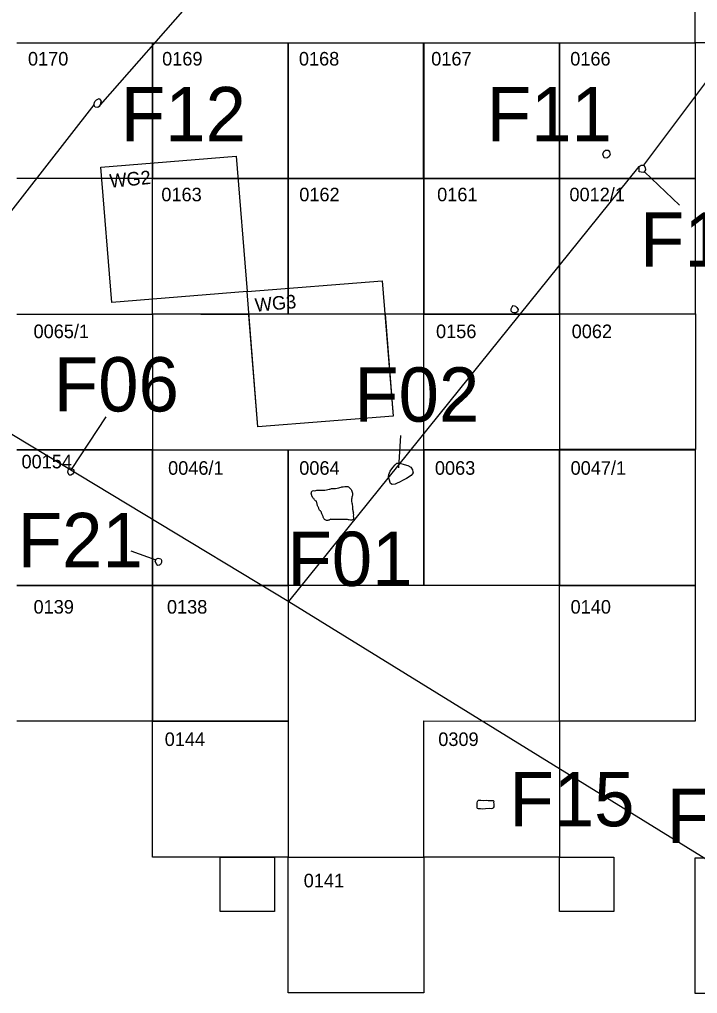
# Model space of a CAD drawing. Extents: x 858 to 5197, y 2407 to 5245.
# Drawn here: x 4855.11 to 4880.1, y 4970.01 to 5005.89 of the extents above; entities that cross this region are included whole.
import ezdxf

# ---------------------------------------------------------------- set-up
doc = ezdxf.new("R2010")
doc.units = 0
for name, color, linetype in [('FeatureID', 7, 'Continuous'), ('fence line', 7, 'Continuous'), ('Other Features', 7, 'Continuous'), ('Posthole', 7, 'Continuous'), ('QuadratID', 7, 'Continuous'), ('Quadrats', 7, 'Continuous'), ('Unexcavated areas', 7, 'Continuous')]:
    doc.layers.add(name, color=color, linetype=linetype)

msp = doc.modelspace()

# ---------------------------------------------------------------- linework, layer by layer
at = {"layer": 'FeatureID'}
for p, q in [((4869.153, 4990.568), (4869.075, 4989.37)), ((4859.218, 4986.318), (4860.134, 4985.977))]:
    msp.add_line(p, q, dxfattribs=at)
at = {"layer": 'fence line'}
for p, q in [((4873.551, 5020.343), (4858.086, 5002.742)), ((4878.113, 5000.516), (4886.509, 5011.743)), ((4857.846, 5002.74), (4850.444, 4993.256)), ((4865.034, 4984.452), (4877.94, 5000.467)), ((4850.444, 4993.256), (4865.034, 4984.452)), ((4865.034, 4984.452), (4880.815, 4974.707))]:
    msp.add_line(p, q, dxfattribs=at)
at = {"layer": 'Other Features'}
for p, q in [((4857.846, 5002.74), (4857.89, 5002.866)), ((4857.906, 5002.653), (4857.846, 5002.74)), ((4857.89, 5002.866), (4857.955, 5002.931)), ((4858.001, 5002.64), (4857.906, 5002.653)), ((4857.955, 5002.931), (4858.048, 5002.975)), ((4858.046, 5002.683), (4858.001, 5002.64)), ((4858.086, 5002.742), (4858.046, 5002.683)), ((4858.048, 5002.975), (4858.086, 5002.929)), ((4858.086, 5002.929), (4858.119, 5002.873)), ((4858.1, 5002.799), (4858.086, 5002.742)), ((4858.119, 5002.873), (4858.1, 5002.799)), ((4876.611, 5000.922), (4876.639, 5001.019)), ((4876.654, 5000.789), (4876.611, 5000.922)), ((4876.639, 5001.019), (4876.702, 5001.068)), ((4876.702, 5001.068), (4876.798, 5001.071)), ((4876.798, 5001.071), (4876.856, 5001.008)), ((4876.872, 5000.917), (4876.827, 5000.825)), ((4876.856, 5001.008), (4876.872, 5000.917)), ((4876.754, 5000.783), (4876.654, 5000.789)), ((4876.827, 5000.825), (4876.754, 5000.783)), ((4877.94, 5000.467), (4878.017, 5000.522)), ((4878.017, 5000.522), (4878.113, 5000.516)), ((4878.113, 5000.516), (4878.171, 5000.439)), ((4877.944, 5000.354), (4877.94, 5000.467)), ((4877.946, 5000.281), (4877.944, 5000.354)), ((4878.02, 5000.261), (4877.946, 5000.281)), ((4878.121, 5000.247), (4878.02, 5000.261)), ((4878.178, 5000.348), (4878.121, 5000.247)), ((4878.138, 5000.271), (4879.435, 4999.043)), ((4878.171, 5000.439), (4878.178, 5000.348)), ((4873.225, 4995.225), (4873.261, 4995.299)), ((4873.227, 4995.141), (4873.225, 4995.225)), ((4873.277, 4995.098), (4873.227, 4995.141)), ((4873.261, 4995.299), (4873.304, 4995.356)), ((4873.304, 4995.356), (4873.385, 4995.327)), ((4873.385, 4995.327), (4873.442, 4995.28)), ((4873.457, 4995.12), (4873.399, 4995.08)), ((4873.442, 4995.28), (4873.482, 4995.208)), ((4873.482, 4995.208), (4873.457, 4995.12)), ((4873.333, 4995.085), (4873.277, 4995.098)), ((4873.399, 4995.08), (4873.333, 4995.085)), ((4858.289, 4991.251), (4857.014, 4989.304)), ((4856.894, 4989.215), (4856.916, 4989.32)), ((4856.939, 4989.102), (4856.894, 4989.215)), ((4856.916, 4989.32), (4856.973, 4989.371)), ((4857.002, 4989.101), (4856.939, 4989.102)), ((4856.973, 4989.371), (4857.057, 4989.349)), ((4857.06, 4989.134), (4857.002, 4989.101)), ((4857.057, 4989.349), (4857.118, 4989.295)), ((4857.1, 4989.19), (4857.06, 4989.134)), ((4857.118, 4989.295), (4857.1, 4989.19)), ((4860.112, 4985.939), (4860.155, 4986.016)), ((4860.146, 4985.842), (4860.112, 4985.939)), ((4860.214, 4985.775), (4860.146, 4985.842)), ((4860.155, 4986.016), (4860.22, 4986.042)), ((4860.22, 4986.042), (4860.315, 4986.021)), ((4860.304, 4985.816), (4860.266, 4985.78)), ((4860.34, 4985.886), (4860.304, 4985.816)), ((4860.315, 4986.021), (4860.341, 4985.966)), ((4860.341, 4985.966), (4860.34, 4985.886)), ((4860.266, 4985.78), (4860.214, 4985.775)), ((4871.973, 4976.846), (4871.977, 4976.942)), ((4871.991, 4976.819), (4871.973, 4976.846)), ((4871.977, 4976.942), (4871.981, 4977.027)), ((4871.981, 4977.027), (4871.983, 4977.075)), ((4871.983, 4977.075), (4871.998, 4977.107)), ((4872.024, 4976.809), (4871.991, 4976.819)), ((4871.998, 4977.107), (4872.024, 4977.126)), ((4872.024, 4977.126), (4872.111, 4977.124)), ((4872.111, 4977.124), (4872.198, 4977.122)), ((4872.198, 4977.122), (4872.306, 4977.129)), ((4872.415, 4976.817), (4872.285, 4976.809)), ((4872.306, 4977.129), (4872.378, 4977.12)), ((4872.378, 4977.12), (4872.433, 4977.112)), ((4872.486, 4976.814), (4872.415, 4976.817)), ((4872.433, 4977.112), (4872.484, 4977.118)), ((4872.484, 4977.118), (4872.538, 4977.115)), ((4872.536, 4976.819), (4872.486, 4976.814)), ((4872.57, 4976.843), (4872.536, 4976.819)), ((4872.538, 4977.115), (4872.569, 4977.111)), ((4872.569, 4977.111), (4872.587, 4977.093)), ((4872.593, 4976.889), (4872.57, 4976.843)), ((4872.587, 4977.093), (4872.584, 4977.037)), ((4872.584, 4977.037), (4872.591, 4976.99)), ((4872.591, 4976.99), (4872.593, 4976.889)), ((4872.096, 4976.809), (4872.024, 4976.809)), ((4872.167, 4976.803), (4872.096, 4976.809)), ((4872.285, 4976.809), (4872.167, 4976.803))]:
    msp.add_line(p, q, dxfattribs=at)
at = {"layer": 'Posthole'}
for p, q in [((4868.774, 4989.245), (4868.869, 4989.383)), ((4868.869, 4989.383), (4868.949, 4989.479)), ((4868.949, 4989.479), (4869.02, 4989.549)), ((4869.02, 4989.549), (4869.124, 4989.542)), ((4869.124, 4989.542), (4869.287, 4989.5)), ((4869.287, 4989.5), (4869.424, 4989.452)), ((4869.424, 4989.452), (4869.535, 4989.392)), ((4869.535, 4989.392), (4869.595, 4989.3)), ((4868.712, 4989.034), (4868.725, 4989.123)), ((4868.736, 4988.952), (4868.712, 4989.034)), ((4868.725, 4989.123), (4868.774, 4989.245)), ((4869.544, 4989.09), (4869.371, 4988.976)), ((4869.619, 4989.192), (4869.544, 4989.09)), ((4869.595, 4989.3), (4869.608, 4989.223)), ((4869.608, 4989.223), (4869.619, 4989.192)), ((4866.912, 4988.648), (4866.964, 4988.663)), ((4866.964, 4988.663), (4866.989, 4988.671)), ((4866.989, 4988.671), (4867.041, 4988.676)), ((4867.041, 4988.676), (4867.099, 4988.681)), ((4867.099, 4988.681), (4867.159, 4988.685)), ((4867.159, 4988.685), (4867.182, 4988.684)), ((4867.182, 4988.684), (4867.208, 4988.679)), ((4867.208, 4988.679), (4867.234, 4988.666)), ((4867.234, 4988.666), (4867.259, 4988.646)), ((4868.782, 4988.797), (4868.736, 4988.952)), ((4868.845, 4988.762), (4868.782, 4988.797)), ((4868.96, 4988.771), (4868.845, 4988.762)), ((4869.032, 4988.809), (4868.96, 4988.771)), ((4869.109, 4988.848), (4869.032, 4988.809)), ((4869.247, 4988.915), (4869.109, 4988.848)), ((4869.371, 4988.976), (4869.247, 4988.915)), ((4865.864, 4988.426), (4865.869, 4988.456)), ((4865.876, 4988.388), (4865.864, 4988.426)), ((4865.869, 4988.456), (4865.878, 4988.491)), ((4865.89, 4988.357), (4865.876, 4988.388)), ((4865.878, 4988.491), (4865.912, 4988.525)), ((4865.888, 4988.331), (4865.89, 4988.357)), ((4865.903, 4988.306), (4865.888, 4988.331)), ((4865.912, 4988.29), (4865.903, 4988.306)), ((4865.912, 4988.525), (4865.945, 4988.535)), ((4865.945, 4988.535), (4865.981, 4988.525)), ((4865.981, 4988.525), (4866.032, 4988.532)), ((4866.032, 4988.532), (4866.066, 4988.544)), ((4866.066, 4988.544), (4866.114, 4988.55)), ((4866.114, 4988.55), (4866.146, 4988.553)), ((4866.146, 4988.553), (4866.193, 4988.549)), ((4866.193, 4988.549), (4866.245, 4988.552)), ((4866.245, 4988.552), (4866.302, 4988.549)), ((4866.302, 4988.549), (4866.365, 4988.547)), ((4866.365, 4988.547), (4866.427, 4988.556)), ((4866.427, 4988.556), (4866.47, 4988.568)), ((4866.47, 4988.568), (4866.521, 4988.585)), ((4866.521, 4988.585), (4866.551, 4988.591)), ((4866.551, 4988.591), (4866.585, 4988.602)), ((4866.585, 4988.602), (4866.611, 4988.615)), ((4866.611, 4988.615), (4866.658, 4988.613)), ((4866.658, 4988.613), (4866.708, 4988.61)), ((4866.708, 4988.61), (4866.755, 4988.606)), ((4866.755, 4988.606), (4866.812, 4988.617)), ((4866.812, 4988.617), (4866.881, 4988.635)), ((4866.881, 4988.635), (4866.912, 4988.648)), ((4867.259, 4988.646), (4867.284, 4988.621)), ((4867.284, 4988.621), (4867.315, 4988.592)), ((4867.315, 4988.592), (4867.331, 4988.575)), ((4867.331, 4988.575), (4867.346, 4988.548)), ((4867.346, 4988.548), (4867.359, 4988.515)), ((4867.359, 4988.515), (4867.369, 4988.478)), ((4867.371, 4988.328), (4867.364, 4988.293)), ((4867.369, 4988.478), (4867.382, 4988.443)), ((4867.377, 4988.358), (4867.371, 4988.328)), ((4867.385, 4988.405), (4867.377, 4988.358)), ((4867.382, 4988.443), (4867.385, 4988.405)), ((4865.924, 4988.27), (4865.912, 4988.29)), ((4865.936, 4988.259), (4865.924, 4988.27)), ((4865.954, 4988.242), (4865.936, 4988.259)), ((4865.971, 4988.219), (4865.954, 4988.242)), ((4865.984, 4988.197), (4865.971, 4988.219)), ((4865.995, 4988.177), (4865.984, 4988.197)), ((4866.015, 4988.159), (4865.995, 4988.177)), ((4866.038, 4988.146), (4866.015, 4988.159)), ((4866.053, 4988.139), (4866.038, 4988.146)), ((4866.061, 4988.123), (4866.053, 4988.139)), ((4866.067, 4988.098), (4866.061, 4988.123)), ((4866.072, 4988.064), (4866.067, 4988.098)), ((4866.079, 4988.044), (4866.072, 4988.064)), ((4866.084, 4988.017), (4866.079, 4988.044)), ((4866.088, 4987.997), (4866.084, 4988.017)), ((4866.088, 4987.974), (4866.088, 4987.997)), ((4866.105, 4987.952), (4866.088, 4987.974)), ((4866.121, 4987.937), (4866.105, 4987.952)), ((4867.35, 4988.2), (4867.347, 4988.168)), ((4867.347, 4988.168), (4867.35, 4988.127)), ((4867.352, 4988.215), (4867.35, 4988.2)), ((4867.35, 4988.127), (4867.357, 4988.087)), ((4867.358, 4988.253), (4867.352, 4988.215)), ((4867.357, 4988.087), (4867.369, 4988.046)), ((4867.364, 4988.293), (4867.358, 4988.253)), ((4867.369, 4988.046), (4867.375, 4988.003)), ((4867.375, 4988.003), (4867.379, 4987.961)), ((4867.379, 4987.961), (4867.379, 4987.923)), ((4866.134, 4987.915), (4866.121, 4987.937)), ((4866.147, 4987.885), (4866.134, 4987.915)), ((4866.148, 4987.856), (4866.147, 4987.885)), ((4866.152, 4987.831), (4866.148, 4987.856)), ((4866.168, 4987.807), (4866.152, 4987.831)), ((4866.191, 4987.788), (4866.168, 4987.807)), ((4866.203, 4987.784), (4866.191, 4987.788)), ((4866.216, 4987.768), (4866.203, 4987.784)), ((4866.228, 4987.751), (4866.216, 4987.768)), ((4866.236, 4987.733), (4866.228, 4987.751)), ((4866.244, 4987.712), (4866.236, 4987.733)), ((4866.257, 4987.673), (4866.244, 4987.712)), ((4866.268, 4987.65), (4866.257, 4987.673)), ((4866.284, 4987.606), (4866.268, 4987.65)), ((4866.296, 4987.575), (4866.284, 4987.606)), ((4867.379, 4987.923), (4867.385, 4987.885)), ((4867.385, 4987.885), (4867.388, 4987.845)), ((4867.388, 4987.845), (4867.391, 4987.814)), ((4867.391, 4987.814), (4867.399, 4987.782)), ((4867.399, 4987.782), (4867.408, 4987.747)), ((4867.408, 4987.747), (4867.42, 4987.733)), ((4867.42, 4987.733), (4867.411, 4987.714)), ((4867.411, 4987.714), (4867.413, 4987.684)), ((4867.413, 4987.684), (4867.415, 4987.641)), ((4867.415, 4987.641), (4867.413, 4987.593)), ((4867.413, 4987.593), (4867.414, 4987.544)), ((4866.299, 4987.557), (4866.296, 4987.575)), ((4866.309, 4987.528), (4866.299, 4987.557)), ((4866.324, 4987.51), (4866.309, 4987.528)), ((4866.337, 4987.489), (4866.324, 4987.51)), ((4866.349, 4987.474), (4866.337, 4987.489)), ((4866.377, 4987.457), (4866.349, 4987.474)), ((4866.405, 4987.442), (4866.377, 4987.457)), ((4866.429, 4987.436), (4866.405, 4987.442)), ((4866.447, 4987.436), (4866.429, 4987.436)), ((4866.472, 4987.435), (4866.447, 4987.436)), ((4866.496, 4987.438), (4866.472, 4987.435)), ((4866.519, 4987.444), (4866.496, 4987.438)), ((4866.538, 4987.461), (4866.519, 4987.444)), ((4866.559, 4987.47), (4866.538, 4987.461)), ((4866.574, 4987.476), (4866.559, 4987.47)), ((4866.595, 4987.472), (4866.574, 4987.476)), ((4866.616, 4987.467), (4866.595, 4987.472)), ((4866.656, 4987.464), (4866.616, 4987.467)), ((4866.679, 4987.464), (4866.656, 4987.464)), ((4866.699, 4987.465), (4866.679, 4987.464)), ((4866.715, 4987.469), (4866.699, 4987.465)), ((4866.746, 4987.467), (4866.715, 4987.469)), ((4866.772, 4987.468), (4866.746, 4987.467)), ((4866.804, 4987.467), (4866.772, 4987.468)), ((4866.824, 4987.469), (4866.804, 4987.467)), ((4866.856, 4987.467), (4866.824, 4987.469)), ((4866.879, 4987.469), (4866.856, 4987.467)), ((4866.91, 4987.47), (4866.879, 4987.469)), ((4866.933, 4987.471), (4866.91, 4987.47)), ((4866.957, 4987.471), (4866.933, 4987.471)), ((4867.009, 4987.47), (4866.957, 4987.471)), ((4867.047, 4987.469), (4867.009, 4987.47)), ((4867.085, 4987.47), (4867.047, 4987.469)), ((4867.117, 4987.469), (4867.085, 4987.47)), ((4867.139, 4987.469), (4867.117, 4987.469)), ((4867.172, 4987.466), (4867.139, 4987.469)), ((4867.202, 4987.465), (4867.172, 4987.466)), ((4867.233, 4987.46), (4867.202, 4987.465)), ((4867.264, 4987.455), (4867.233, 4987.46)), ((4867.305, 4987.446), (4867.264, 4987.455)), ((4867.328, 4987.441), (4867.305, 4987.446)), ((4867.359, 4987.444), (4867.328, 4987.441)), ((4867.387, 4987.454), (4867.359, 4987.444)), ((4867.405, 4987.464), (4867.387, 4987.454)), ((4867.415, 4987.486), (4867.405, 4987.464)), ((4867.414, 4987.544), (4867.416, 4987.514)), ((4867.416, 4987.514), (4867.415, 4987.486))]:
    msp.add_line(p, q, dxfattribs=at)
at = {"layer": 'Quadrats'}
for p, q in [((4880.009, 5005.033), (4880.009, 5010.033)), ((4855.009, 5005.033), (4860.009, 5005.033)), ((4860.009, 5005.033), (4860.01, 5000.033)), ((4860.009, 5005.033), (4865.009, 5005.033)), ((4860.01, 5000.033), (4860.009, 5005.033)), ((4865.009, 5005.033), (4865.009, 5000.033)), ((4865.009, 5005.033), (4870.009, 5005.033)), ((4865.009, 5000.033), (4865.009, 5005.033)), ((4870.004, 5005.033), (4875.004, 5005.033)), ((4870.004, 5000.033), (4870.004, 5005.033)), ((4870.009, 5005.033), (4870.009, 5000.033)), ((4875.004, 5005.033), (4875.004, 5000.033)), ((4875.009, 5005.033), (4880.009, 5005.033)), ((4875.01, 5000.033), (4875.009, 5005.033)), ((4885.009, 5005.034), (4880.009, 5005.033)), ((4880.009, 5005.033), (4880.01, 5000.033)), ((4858.115, 5000.452), (4863.099, 5000.849)), ((4863.099, 5000.849), (4863.496, 4995.864)), ((4858.512, 4995.468), (4858.115, 5000.452)), ((4860.01, 5000.033), (4855.01, 5000.033)), ((4865.009, 5000.033), (4860.01, 5000.033)), ((4860.01, 5000.033), (4865.009, 5000.033)), ((4860.01, 4995.033), (4860.01, 5000.033)), ((4870.009, 5000.033), (4865.009, 5000.033)), ((4865.009, 5000.033), (4865.009, 4995.033)), ((4865.009, 5000.033), (4870.009, 5000.033)), ((4865.009, 4995.033), (4865.009, 5000.033)), ((4875.004, 5000.033), (4870.004, 5000.033)), ((4870.009, 5000.033), (4875.01, 5000.033)), ((4870.01, 4995.033), (4870.009, 5000.033)), ((4870.009, 5000.033), (4870.01, 4995.033)), ((4880.01, 5000.033), (4875.01, 5000.033)), ((4875.01, 5000.033), (4875.01, 4995.033)), ((4875.01, 5000.033), (4880.01, 5000.033)), ((4875.01, 4995.033), (4875.01, 5000.033)), ((4880.01, 5000.033), (4880.01, 4995.033)), ((4863.496, 4995.864), (4868.48, 4996.261)), ((4868.48, 4996.261), (4868.877, 4991.277)), ((4863.496, 4995.864), (4858.512, 4995.468)), ((4863.893, 4990.88), (4863.496, 4995.864)), ((4855.01, 4995.033), (4860.01, 4995.033)), ((4865.009, 4995.033), (4860.01, 4995.033)), ((4860.01, 4995.033), (4860.01, 4990.033)), ((4870.01, 4995.033), (4865.009, 4995.033)), ((4870.01, 4990.033), (4870.01, 4995.033)), ((4870.01, 4995.033), (4875.01, 4995.033)), ((4875.01, 4995.033), (4870.01, 4995.033)), ((4875.01, 4995.033), (4875.01, 4990.033)), ((4880.01, 4995.033), (4875.01, 4995.033)), ((4875.022, 4995.049), (4880.022, 4995.049)), ((4875.022, 4990.049), (4875.022, 4995.049)), ((4880.022, 4995.049), (4880.022, 4990.05)), ((4868.877, 4991.277), (4863.893, 4990.88)), ((4860.01, 4990.033), (4855.01, 4990.033)), ((4855.01, 4990.033), (4860.01, 4990.033)), ((4860.01, 4985.033), (4860.01, 4990.033)), ((4860.01, 4990.033), (4865.01, 4990.033)), ((4860.01, 4990.033), (4860.01, 4985.033)), ((4865.01, 4990.033), (4870.01, 4990.033)), ((4865.01, 4985.033), (4865.01, 4990.033)), ((4865.01, 4990.033), (4865.01, 4985.033)), ((4870.01, 4990.033), (4875.01, 4990.033)), ((4870.01, 4985.033), (4870.01, 4990.033)), ((4870.01, 4990.033), (4870.01, 4985.033)), ((4875.01, 4990.033), (4870.01, 4990.033)), ((4875.01, 4990.033), (4875.01, 4985.033)), ((4875.01, 4990.033), (4880.01, 4990.033)), ((4875.01, 4985.033), (4875.01, 4990.033)), ((4880.022, 4990.05), (4875.022, 4990.049)), ((4880.01, 4990.033), (4880.01, 4985.033)), ((4855.01, 4985.033), (4860.01, 4985.033)), ((4860.01, 4985.033), (4855.01, 4985.033)), ((4865.01, 4985.033), (4860.01, 4985.033)), ((4860.01, 4985.033), (4860.01, 4980.033)), ((4860.01, 4985.033), (4865.01, 4985.033)), ((4860.01, 4980.033), (4860.01, 4985.033)), ((4870.01, 4985.033), (4865.01, 4985.033)), ((4865.01, 4985.033), (4865.01, 4980.033)), ((4875.01, 4985.033), (4870.01, 4985.033)), ((4880.01, 4985.033), (4875.01, 4985.033)), ((4875.01, 4980.033), (4875.01, 4985.033)), ((4875.01, 4985.033), (4880.01, 4985.033)), ((4880.01, 4985.033), (4880.01, 4980.033)), ((4870.006, 4975.035), (4870.006, 4980.053)), ((4870.006, 4980.053), (4875.004, 4980.035)), ((4860.01, 4980.033), (4855.01, 4980.033)), ((4865.01, 4980.033), (4860.01, 4980.033)), ((4860.01, 4980.033), (4865.01, 4980.033)), ((4860.01, 4975.033), (4860.01, 4980.033)), ((4865.01, 4980.033), (4865.01, 4975.033)), ((4875.004, 4980.035), (4875.006, 4975.035)), ((4880.01, 4980.033), (4875.01, 4980.033)), ((4865.01, 4975.033), (4860.01, 4975.033)), ((4862.51, 4975.033), (4864.51, 4975.033)), ((4862.51, 4973.033), (4862.51, 4975.033)), ((4864.51, 4975.033), (4864.51, 4973.033)), ((4865.01, 4970.033), (4865.01, 4975.033)), ((4865.01, 4975.033), (4870.01, 4975.033)), ((4875.006, 4975.035), (4870.006, 4975.035)), ((4870.01, 4975.033), (4870.01, 4970.033)), ((4875.01, 4975.033), (4877.01, 4975.033)), ((4875.01, 4973.033), (4875.01, 4975.033)), ((4877.01, 4975.033), (4877.01, 4973.033)), ((4880.009, 4970.01), (4880.011, 4975.008)), ((4880.011, 4975.008), (4884.976, 4975.014)), ((4864.51, 4973.033), (4862.51, 4973.033)), ((4877.01, 4973.033), (4875.01, 4973.033)), ((4870.01, 4970.033), (4865.01, 4970.033)), ((4885.005, 4970.006), (4880.009, 4970.01))]:
    msp.add_line(p, q, dxfattribs=at)
at = {"layer": 'Unexcavated areas'}
for points in [[(4860.01, 4995.033), (4860.01, 4990.033), (4870.01, 4990.033), (4870.01, 4995.033), (4868.591, 4995.033), (4868.877, 4991.277), (4863.893, 4990.88), (4863.564, 4995.012)], [(4875.01, 4985.033), (4865.01, 4985.033), (4865.01, 4975.033), (4870.006, 4975.035), (4870.006, 4980.053), (4875.01, 4980.033)]]:
    msp.add_lwpolyline(points, close=True, dxfattribs=at)

# ---------------------------------------------------------------- texts
at = {"layer": 'FeatureID'}
for s, p in [('F12', (4858.848, 5001.402)), ('F11', (4872.329, 5001.402)), ('F10', (4877.976, 4996.782)), ('F06', (4856.377, 4991.448)), ('F02', (4867.446, 4991.073)), ('F21', (4855.049, 4985.711)), ('F01', (4864.986, 4985.02)), ('F15', (4873.165, 4976.166)), ('F16', (4878.963, 4975.549))]:
    msp.add_text(s, height=2, dxfattribs=at).set_placement(p)
at = {"layer": 'QuadratID'}
for s, rotation, p in [('0170', 0.0208, (4855.424, 5004.191)), ('0169', 0.0208, (4860.369, 5004.191)), ('0168', 0.0208, (4865.408, 5004.191)), ('0167', 0.0208, (4870.283, 5004.191)), ('0166', 0.0208, (4875.405, 5004.191)), ('WG2', 5.4493, (4858.454, 4999.688)), ('0163', 0.0208, (4860.34, 4999.19)), ('0162', 0.0208, (4865.421, 4999.19)), ('0161', 0.0208, (4870.502, 4999.19)), ('0012/1', 0.0208, (4875.376, 4999.19)), ('WG3', 5.4493, (4863.811, 4995.115)), ('0065/1', 0.0208, (4855.63, 4994.149)), ('0156', 0.0208, (4870.461, 4994.149)), ('0062', 0.0208, (4875.459, 4994.149)), ('00154', 0.0208, (4855.187, 4989.351)), ('0046/1', 0.0208, (4860.588, 4989.116)), ('0064', 0.0208, (4865.421, 4989.116)), ('0063', 0.0208, (4870.419, 4989.116)), ('0047/1', 0.0208, (4875.418, 4989.116)), ('0139', 0.0208, (4855.63, 4984)), ('0138', 0.0208, (4860.546, 4984)), ('0140', 0.0208, (4875.418, 4984)), ('0144', 0.0208, (4860.464, 4979.124)), ('0309', 0.0208, (4870.543, 4979.124)), ('0141', 0.0208, (4865.586, 4973.917))]:
    msp.add_text(s, height=0.5, rotation=rotation, dxfattribs=at).set_placement(p)

doc.saveas('drawing.dxf')
